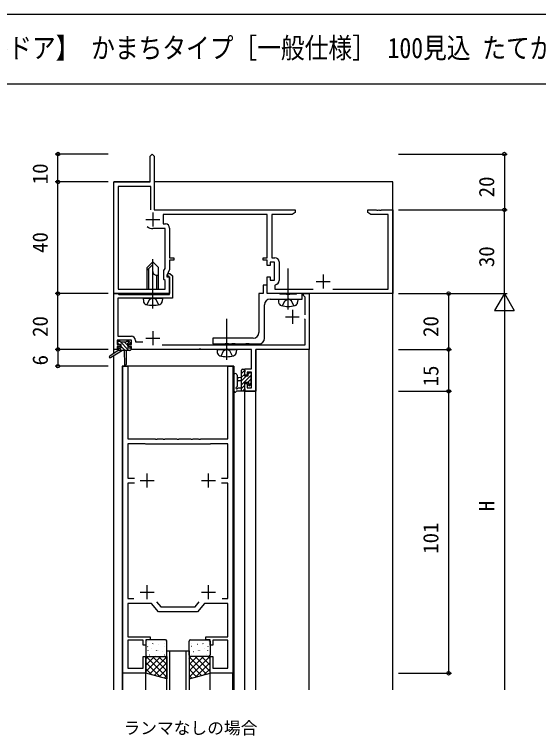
# Model space of a CAD drawing. Units: millimetres, scale not verified. Extents: x -437 to 438, y -344 to 341.
# Drawn here: x -177.3 to 10.6, y 48 to 306.3 of the extents above; entities that cross this region are included whole.
import ezdxf
from ezdxf.enums import TextEntityAlignment as Align

# ---------------------------------------------------------------- set-up
doc = ezdxf.new("R2010")
doc.units = ezdxf.units.MM
doc.header["$LTSCALE"] = 2
for name, color, linetype in [('0-1_USER1', 3, 'Continuous'), ('0-2_YKK_11', 7, 'Continuous'), ('0-3_YKK_12', 2, 'Continuous'), ('0-4_YKK_13', 4, 'Continuous'), ('0-6_YKK_D', 6, 'Continuous'), ('0-7_YKK_ZWAK', 7, 'Continuous')]:
    doc.layers.add(name, color=color, linetype=linetype)
doc.styles.add('ＭＳ ゴシック', font='')
doc.styles.get('ＭＳ ゴシック').set_extended_font_data('MS Gothic')

msp = doc.modelspace()

# ---------------------------------------------------------------- linework, layer by layer
at = {"layer": '0-2_YKK_11'}
for p, q in [((-127.7, 235.3), (-127.7, 230.3)), ((-130.2, 232.8), (-125.2, 232.8)), ((-82.47, 217.63), (-82.47, 210.97)), ((-66.7, 213.1), (-66.7, 208.1)), ((-69.2, 210.6), (-64.2, 210.6)), ((-87.7, 190.3), (-87.7, 202.3)), ((-77.7, 200.5), (-77.7, 195.5)), ((-80.2, 198), (-75.2, 198)), ((-127.7, 192.8), (-127.7, 187.8)), ((-130.2, 190.3), (-125.2, 190.3)), ((-129.7, 136.8), (-129.7, 141.8)), ((-107.7, 136.8), (-107.7, 141.8)), ((-132.2, 139.3), (-127.2, 139.3)), ((-110.2, 139.3), (-105.2, 139.3)), ((-129.7, 96.8), (-129.7, 101.8)), ((-107.7, 96.8), (-107.7, 101.8)), ((-132.2, 99.3), (-127.2, 99.3)), ((-110.2, 99.3), (-105.2, 99.3))]:
    msp.add_line(p, q, dxfattribs=at)
for points in [[(-121.7, 229.73), (-121.7, 219.1), (-120.2, 219.1), (-120.2, 218.3), (-121.7, 218.3), (-121.7, 214.945), (-122.7, 212.8), (-122.7, 212.3), (-121.7, 212.3), (-121.7, 206.3), (-141.7, 206.3), (-141.7, 246.3), (-128.7, 246.3), (-128.7, 255.55), (-127.95, 256.3), (-127.2, 255.55), (-127.2, 236.3), (-76.7, 236.3), (-76.7, 235.3), (-77.791, 234.67), (-85.07, 234.67), (-85.07, 219.13), (-83.97, 219.13)], [(-128.4, 236.3), (-128.4, 244.67), (-140.07, 244.67), (-140.07, 207.93), (-123.33, 207.93), (-123.33, 210.93), (-123.7, 211.3), (-123.7, 214.512), (-123.33, 215.306), (-123.33, 229.6), (-127.7, 229.6)], [(-63.164, 207.93), (-43.33, 207.93), (-43.33, 234.67), (-49.609, 234.67), (-50.7, 235.3), (-50.7, 236.3), (-47.658, 236.3), (-47.475, 236.18), (-46.925, 236.18), (-46.742, 236.3), (-46.658, 236.3), (-46.475, 236.18), (-45.925, 236.18), (-45.742, 236.3), (-41.7, 236.3), (-41.7, 206.3), (-86.7, 206.3), (-86.7, 212.3), (-85.7, 212.3), (-85.7, 211.1), (-84.1, 211.1), (-84.1, 217.5), (-85.7, 217.5), (-85.7, 216.3), (-86.7, 216.3), (-86.7, 218.3), (-88.2, 218.3), (-88.2, 219.1), (-86.7, 219.1), (-86.7, 234.67), (-124, 234.67), (-124, 231.23), (-123.2, 231.23)], [(-140.5, 187.3), (-140.5, 186.3), (-141.7, 186.3), (-141.7, 206.3), (-140.3, 206.3), (-140.106, 206.15), (-139.913, 206), (-121.7, 206), (-121.7, 212.2), (-122, 212.5), (-122.373, 212.5), (-122.512, 212.719), (-122.148, 213.5), (-121.586, 213.5), (-120.7, 212.614), (-120.7, 204.7), (-140.3, 204.7), (-140.3, 191), (-135.4, 191)], [(-85.7, 204.3), (-74.2, 204.3), (-74.2, 206.3), (-76.027, 206.3), (-76.2, 206.2), (-76.373, 206.1), (-78.529, 206.1), (-78.721, 205.957), (-79.679, 205.957), (-79.871, 206.1), (-82.027, 206.1), (-82.2, 206.2), (-82.373, 206.3), (-86.7, 206.3), (-86.7, 209.3), (-88.2, 209.3), (-88.2, 206.3), (-89.7, 206.3), (-89.7, 192.3)], [(-83.745, 209.487), (-84, 209.19), (-84, 207.93), (-70.236, 207.93)], [(-73.1, 198.7), (-73.1, 205), (-73.4, 205.3), (-73.7, 205.6), (-73.7, 206.3), (-71.7, 206.3), (-71.7, 186.3), (-90.8, 186.3), (-90.8, 171.3), (-94.7, 171.3), (-94.7, 174.1), (-93.9, 174.1), (-93.9, 172.5), (-92.3, 172.5), (-92.3, 178.2), (-93.9, 178.2), (-93.9, 177.1), (-94.7, 177.1), (-94.7, 179.4), (-92.3, 179.4), (-92.3, 186.3), (-100.742, 186.3), (-100.925, 186.42), (-101.475, 186.42), (-101.658, 186.3), (-110.342, 186.3), (-110.525, 186.42), (-111.075, 186.42), (-111.258, 186.3), (-135.3, 186.3), (-135.3, 187.3), (-136.4, 187.3), (-136.4, 188.1), (-135.3, 188.1), (-135.3, 189.6), (-140.5, 189.6), (-140.5, 188.1), (-139.4, 188.1), (-139.4, 187.3), (-140.5, 187.3)], [(-124.353, 187.9), (-73.1, 187.9), (-73.1, 197), (-73.4, 197.3)], [(-133.9, 189.5), (-133.9, 189), (-131.312, 189)], [(-91.7, 190.3), (-106.2, 190.3), (-106.2, 188.3), (-101.871, 188.3), (-101.679, 188.443), (-100.721, 188.443), (-100.529, 188.3), (-99.471, 188.3), (-99.279, 188.443), (-98.321, 188.443), (-98.129, 188.3), (-94.471, 188.3), (-94.279, 188.443), (-93.321, 188.443), (-93.129, 188.3), (-89.7, 188.3)], [(-138.4, 70.3), (-138.4, 180.3), (-136.6, 180.3), (-136.6, 154.3), (-126.908, 154.3), (-126.725, 154.18), (-126.175, 154.18), (-125.992, 154.3), (-124.158, 154.3), (-123.975, 154.18), (-123.425, 154.18), (-123.242, 154.3), (-119.158, 154.3), (-118.975, 154.18), (-118.425, 154.18), (-118.242, 154.3), (-114.158, 154.3), (-113.975, 154.18), (-113.425, 154.18), (-113.242, 154.3), (-111.408, 154.3), (-111.225, 154.18), (-110.675, 154.18), (-110.492, 154.3), (-100.8, 154.3), (-100.8, 180.3), (-99, 180.3), (-99, 70.3), (-107.2, 70.3), (-107.2, 76.3), (-106.2, 76.3), (-106.2, 72.1), (-100.8, 72.1), (-100.8, 82.1), (-106.2, 82.1), (-106.2, 80.3), (-107.2, 80.3), (-107.2, 82.3), (-108.7, 82.3), (-108.7, 83.3)], [(-103.129, 140.2), (-100.8, 140.2), (-100.8, 152.5), (-107, 152.5), (-107.2, 152.3), (-130.2, 152.3), (-130.4, 152.5), (-136.6, 152.5), (-136.6, 140.2), (-134.271, 140.2)], [(-134.271, 138.4), (-136.6, 138.4), (-136.6, 97.1), (-134.502, 97.1)], [(-102.898, 97.1), (-100.8, 97.1), (-100.8, 138.4), (-103.129, 138.4)], [(-126.362, 95.889), (-124.861, 94.1), (-112.539, 94.1), (-111.038, 95.889)], [(-108.7, 83.3), (-100.8, 83.3), (-100.8, 95.3), (-109.183, 95.3), (-111.7, 92.3), (-125.7, 92.3), (-128.217, 95.3), (-136.6, 95.3), (-136.6, 83.3), (-128.7, 83.3), (-128.7, 82.3), (-130.2, 82.3), (-130.2, 80.3), (-131.2, 80.3), (-131.2, 82.1), (-136.6, 82.1), (-136.6, 72.1), (-131.2, 72.1), (-131.2, 76.3), (-130.2, 76.3), (-130.2, 70.3), (-138.4, 70.3)]]:
    msp.add_lwpolyline(points, dxfattribs=at)
for centre, radius, start, end in [((-127.7, 232.8), 3.2, 231.63348, 269.99999), ((-123.2, 229.73), 1.5, 0.00001, 89.99999), ((-83.97, 217.63), 1.5, 0.00001, 89.99999), ((-83.97, 210.97), 1.5, 278.62693, 360), ((-85.7, 202.3), 2, 90.00001, 179.99999), ((-91.7, 192.3), 2, 270.00001, 359.99999), ((-135.4, 189.5), 1.5, 0.00001, 89.99999), ((-89.7, 190.3), 2, 270.00001, 359.99999)]:
    msp.add_arc(centre, radius, start, end, dxfattribs=at)
at = {"layer": '0-3_YKK_12'}
for p, q in [((-141.7, 184.83), (-141.7, 246.3)), ((-129, 246.3), (-141.7, 246.3)), ((-41.7, 246.3), (-127.2, 246.3)), ((-41.7, 64.3), (-41.7, 246.3)), ((-140.1, 186.3), (-141.7, 186.3)), ((-92.7, 186.3), (-135.6, 186.3)), ((-90.8, 64.3), (-90.8, 186.3)), ((-71.7, 186.3), (-90.8, 186.3)), ((-71.7, 64.3), (-71.7, 186.3)), ((-141.7, 64.3), (-141.7, 184.033)), ((-138.7, 180.3), (-138.7, 64.3)), ((-98.7, 180.3), (-138.7, 180.3)), ((-98.7, 180.3), (-98.7, 64.3)), ((-94.7, 64.3), (-94.7, 171.3)), ((-94.7, 171.3), (-90.8, 171.3)), ((-121.699, 78.3), (-121.699, 64.3)), ((-115.699, 64.3), (-115.699, 78.3)), ((-138.4, 64.3), (-138.4, 70.3)), ((-130.2, 64.3), (-130.2, 70.3)), ((-107.2, 64.3), (-107.2, 70.3)), ((-99, 64.3), (-99, 70.3))]:
    msp.add_line(p, q, dxfattribs=at)
msp.add_lwpolyline([(-122.699, 64.3), (-122.699, 78.3), (-114.699, 78.3), (-114.699, 64.3)], dxfattribs=at)
at = {"layer": '0-4_YKK_13'}
for p, q in [((-127.7, 200.947), (-127.7, 218.626)), ((-129.7, 214.7), (-127.7, 216.7)), ((-129.1, 207.93), (-129.1, 215.3)), ((-79.2, 200.547), (-79.2, 215.23)), ((-126.3, 212.9), (-125.7, 212.9)), ((-126.3, 207.93), (-126.3, 212.9)), ((-131.2, 204.7), (-131.102, 203.581)), ((-131.2, 204.7), (-124.2, 204.7)), ((-124.2, 204.7), (-124.298, 203.581)), ((-82.7, 204.3), (-82.602, 203.181)), ((-82.7, 204.3), (-75.7, 204.3)), ((-75.7, 204.3), (-75.798, 203.181)), ((-101.2, 182.547), (-101.2, 197.23)), ((-140.3, 188.4), (-140.3, 188.9)), ((-140, 189.2), (-139.5, 189.2)), ((-136.274, 185.9), (-139.574, 189.2)), ((-139.3, 189), (-137.2, 189)), ((-136.702, 187.675), (-138.027, 189)), ((-137, 189.2), (-136.4, 189.2)), ((-135.798, 188.118), (-136.88, 189.2)), ((-136.188, 189.112), (-135.688, 188.612)), ((-139.821, 188.1), (-140.3, 188.579)), ((-140.1, 186.6), (-140.1, 185.9)), ((-138.968, 185.9), (-139.936, 186.868)), ((-139.8, 186.9), (-139.1, 186.9)), ((-137.621, 185.9), (-139.1, 187.379)), ((-136.7, 187.639), (-136.7, 186.9)), ((-136.7, 186.9), (-135.9, 186.9)), ((-135.9, 188.1), (-136.239, 188.1)), ((-135.6, 186.573), (-135.927, 186.9)), ((-135.6, 186.6), (-135.6, 186.2)), ((-104.7, 186.3), (-104.602, 185.181)), ((-104.7, 186.3), (-97.7, 186.3)), ((-97.7, 186.3), (-97.798, 185.181)), ((-140.1, 185.9), (-143.167, 183.849)), ((-138.6, 185.9), (-142.845, 183.343)), ((-135.9, 185.9), (-140.1, 185.9)), ((-138, 185.9), (-137.898, 180.892)), ((-137.198, 185.9), (-137.298, 180.892)), ((-94.7, 178.903), (-95.9, 177.703)), ((-95.9, 171.299), (-95.9, 178.899)), ((-95.6, 179.199), (-95, 179.199)), ((-94.7, 178.899), (-94.7, 178.299)), ((-98.7, 177.026), (-98.7, 171.864)), ((-97.5, 177.026), (-97.497, 173.065)), ((-95.9, 176.199), (-97.044, 176.097)), ((-94.9, 177.356), (-95.9, 176.356)), ((-92.6, 176.962), (-95.9, 173.662)), ((-94.11, 176.799), (-95.9, 175.009)), ((-92.91, 177.999), (-93.5, 177.409)), ((-93.2, 177.999), (-92.7, 177.999)), ((-92.6, 176.999), (-92.6, 174.899)), ((-92.404, 177.158), (-92.559, 177.003)), ((-92.4, 177.699), (-92.4, 177.199)), ((-95.9, 174.999), (-97.044, 175.1)), ((-94.9, 173.315), (-95.9, 172.315)), ((-92.6, 175.615), (-93.579, 174.636)), ((-93.5, 173.599), (-93.5, 173.938)), ((-92.4, 174.468), (-93.444, 173.424)), ((-92.488, 173.886), (-92.988, 173.386)), ((-92.4, 174.699), (-92.4, 174.099)), ((-95, 171.299), (-97.68, 171.299)), ((-97.08, 172.499), (-95.9, 172.499)), ((-94.7, 172.168), (-95.569, 171.299)), ((-94.7, 172.199), (-94.7, 171.599)), ((-130.199, 81.8), (-130.199, 76.8)), ((-129.755, 81.736), (-129.711, 81.76)), ((-123.199, 82.3), (-129.699, 82.3)), ((-127.73, 81.002), (-127.686, 81.026)), ((-127.416, 80.582), (-127.41, 80.59)), ((-125.654, 80.57), (-125.61, 80.594)), ((-123.422, 81.028), (-123.415, 81.035)), ((-122.986, 82.027), (-122.942, 82.051)), ((-122.699, 76.8), (-122.699, 81.8)), ((-114.7, 76.8), (-114.7, 81.8)), ((-114.413, 82.027), (-114.457, 82.051)), ((-114.2, 82.3), (-107.7, 82.3)), ((-113.977, 81.028), (-113.984, 81.035)), ((-111.745, 80.57), (-111.789, 80.594)), ((-109.983, 80.582), (-109.989, 80.59)), ((-109.669, 81.002), (-109.713, 81.026)), ((-107.644, 81.736), (-107.688, 81.76)), ((-107.2, 81.8), (-107.2, 76.8)), ((-129.563, 79.792), (-129.516, 79.88)), ((-129.391, 78.377), (-129.385, 78.385)), ((-128.321, 79.112), (-128.278, 79.136)), ((-126.673, 78.267), (-126.627, 78.355)), ((-126.297, 78.378), (-126.253, 78.402)), ((-125.63, 78.562), (-125.624, 78.57)), ((-124.22, 77.946), (-124.176, 77.97)), ((-123.629, 79.836), (-123.585, 79.86)), ((-113.77, 79.836), (-113.814, 79.86)), ((-113.179, 77.946), (-113.223, 77.97)), ((-111.769, 78.562), (-111.775, 78.57)), ((-111.102, 78.378), (-111.146, 78.402)), ((-110.726, 78.267), (-110.772, 78.355)), ((-109.078, 79.112), (-109.122, 79.136)), ((-108.008, 78.377), (-108.015, 78.385)), ((-107.836, 79.792), (-107.883, 79.88)), ((-130.199, 75.456), (-129.355, 76.3)), ((-130.199, 73.211), (-127.11, 76.3)), ((-130.199, 70.966), (-124.865, 76.3)), ((-122.699, 68.898), (-130.101, 76.3)), ((-129.699, 76.3), (-123.199, 76.3)), ((-128.964, 76.921), (-128.921, 76.945)), ((-128.952, 69.967), (-122.699, 76.221)), ((-122.699, 71.143), (-127.856, 76.3)), ((-127.572, 76.395), (-127.565, 76.402)), ((-126.888, 76.488), (-126.844, 76.512)), ((-122.699, 73.388), (-125.611, 76.3)), ((-123.578, 76.84), (-123.571, 76.848)), ((-122.699, 75.633), (-123.366, 76.3)), ((-114.7, 75.633), (-114.033, 76.3)), ((-114.7, 73.388), (-111.788, 76.3)), ((-114.7, 71.143), (-109.543, 76.3)), ((-114.7, 68.898), (-107.298, 76.3)), ((-108.447, 69.967), (-114.7, 76.221)), ((-107.7, 76.3), (-114.2, 76.3)), ((-113.822, 76.84), (-113.828, 76.848)), ((-107.2, 70.966), (-112.534, 76.3)), ((-110.511, 76.488), (-110.555, 76.512)), ((-107.2, 73.211), (-110.289, 76.3)), ((-109.827, 76.395), (-109.834, 76.402)), ((-108.435, 76.921), (-108.478, 76.945)), ((-107.2, 75.456), (-108.044, 76.3)), ((-124.945, 68.899), (-130.199, 74.153)), ((-127.18, 69.495), (-122.699, 73.976)), ((-110.219, 69.495), (-114.7, 73.976)), ((-112.454, 68.899), (-107.2, 74.153)), ((-128.006, 69.715), (-130.199, 71.908)), ((-125.407, 69.022), (-122.699, 71.73)), ((-111.992, 69.022), (-114.7, 71.73)), ((-109.393, 69.715), (-107.2, 71.908)), ((-123.635, 68.55), (-122.699, 69.485)), ((-113.764, 68.55), (-114.7, 69.485))]:
    msp.add_line(p, q, dxfattribs=at)
for points in [[(-129.7, 207.93), (-129.7, 215.7), (-127.7, 217.7)], [(-125.7, 207.93), (-125.7, 215.7), (-127.7, 217.7)], [(-129.75, 202.337), (-128.845, 204.152), (-127.7, 204.761)], [(-125.65, 202.337), (-126.555, 204.152), (-127.7, 204.761)], [(-81.25, 201.937), (-80.345, 203.752), (-79.2, 204.361)], [(-77.15, 201.937), (-78.055, 203.752), (-79.2, 204.361)], [(-139.1, 186.9), (-139.1, 188.1), (-140, 188.1)], [(-103.25, 183.937), (-102.345, 185.752), (-101.2, 186.361)], [(-99.15, 183.937), (-100.055, 185.752), (-101.2, 186.361)], [(-94.9, 178.099), (-94.9, 176.799), (-93.5, 176.799), (-93.5, 177.699)], [(-93.961, 174.399), (-94.9, 174.399), (-94.9, 172.399)]]:
    msp.add_lwpolyline(points, dxfattribs=at)
for points in [[(-122.699, 68.3), (-130.199, 70.3), (-130.199, 76.3), (-122.699, 76.3)], [(-114.7, 68.3), (-107.2, 70.3), (-107.2, 76.3), (-114.7, 76.3)]]:
    msp.add_lwpolyline(points, close=True, dxfattribs=at)
for centre, radius, start, end in [((-126.367, 214.232), 1.333, 180, 272.86598), ((-129.807, 203.694), 1.3, 185, 254.11915), ((-127.7, 211.1), 9, 254.11915, 285.88085), ((-125.593, 203.694), 1.3, 285.88085, 355), ((-81.307, 203.294), 1.3, 185, 254.11915), ((-79.2, 210.7), 9, 254.11915, 285.88085), ((-77.093, 203.294), 1.3, 285.88085, 355), ((-140, 188.9), 0.3, 90, 180), ((-139.5, 189), 0.2, 0, 90), ((-137, 189), 0.2, 90, 180), ((-136.4, 188.9), 0.3, 45, 90), ((-135.9, 188.4), 0.3, 270, 45), ((-140, 188.4), 0.3, 180, 270), ((-139.8, 186.6), 0.3, 90, 180), ((-136.7, 188.1), 0.25, 33.05573, 236.94427), ((-137, 187.639), 0.3, 0, 56.94427), ((-136.239, 188.4), 0.3, 213.05573, 270), ((-135.9, 186.6), 0.3, 0, 90), ((-135.9, 186.2), 0.3, 270, 0), ((-143, 183.6), 0.3, 123.76905, 301.06147), ((-103.307, 185.294), 1.3, 185, 254.11915), ((-101.2, 192.7), 9, 254.11915, 285.88085), ((-99.093, 185.294), 1.3, 285.88085, 355), ((-137.598, 180.898), 0.3, 181.16963, 358.85539), ((-95.6, 178.899), 0.3, 90, 180), ((-95, 178.899), 0.3, 0, 90), ((-94.9, 178.299), 0.2, 270, 0), ((-98.1, 177.026), 0.6, 0.04023, 180.04023), ((-97, 175.599), 0.5, 95.09207, 264.90793), ((-93.2, 177.699), 0.3, 90, 180), ((-92.7, 177.699), 0.3, 0, 90), ((-92.6, 177.199), 0.2, 270, 0), ((-93.961, 174.699), 0.3, 270, 326.94427), ((-93.5, 174.399), 0.25, 303.05573, 146.94427), ((-93.2, 173.938), 0.3, 123.05573, 180), ((-93.2, 173.599), 0.3, 180, 315), ((-92.6, 174.699), 0.2, 0, 90), ((-92.7, 174.099), 0.3, 315, 0), ((-98.4, 171.864), 0.3, 180, 229.47122), ((-98.79, 171.408), 0.3, 349.47122, 49.47122), ((-98.2, 171.299), 0.3, 169.47122, 330), ((-97.68, 170.999), 0.3, 90, 150), ((-97.6, 172.499), 0.3, 109.18976, 330), ((-97.797, 173.065), 0.3, 289.18976, 0.04023), ((-97.08, 172.199), 0.3, 90, 150), ((-95, 171.599), 0.3, 270, 0), ((-94.9, 172.199), 0.2, 360, 90), ((-129.699, 81.8), 0.5, 90, 180), ((-123.199, 81.8), 0.5, 0, 90), ((-114.2, 81.8), 0.5, 90, 180), ((-107.7, 81.8), 0.5, 0, 90), ((-129.699, 76.8), 0.5, 180, 270), ((-123.199, 76.8), 0.5, 270, 0), ((-114.2, 76.8), 0.5, 180, 270), ((-107.7, 76.8), 0.5, 270, 0)]:
    msp.add_arc(centre, radius, start, end, dxfattribs=at)
at = {"layer": '0-6_YKK_D'}
for p, q in [((-143.7, 256.3), (-162.7, 256.3)), ((-161.7, 246.3), (-161.7, 256.3)), ((-39.7, 256.3), (-0.7, 256.3)), ((-1.7, 256.3), (-1.7, 236.3)), ((-143.7, 246.3), (-162.7, 246.3)), ((-143.7, 246.3), (-162.7, 246.3)), ((-161.7, 206.3), (-161.7, 246.3)), ((-39.7, 236.3), (-0.7, 236.3)), ((-39.7, 236.3), (-0.7, 236.3)), ((-1.7, 206.3), (-1.7, 236.3)), ((-143.7, 206.3), (-162.7, 206.3)), ((-143.7, 206.3), (-162.7, 206.3)), ((-161.7, 186.3), (-161.7, 206.3)), ((-39.7, 206.3), (-20.7, 206.3)), ((-39.7, 206.3), (-0.7, 206.3)), ((-39.7, 206.3), (-0.7, 206.3)), ((-21.7, 206.3), (-21.7, 186.3)), ((-1.7, 206.3), (-5.2, 200.238)), ((-1.7, 206.3), (1.8, 200.238)), ((-1.7, 206.3), (-1.7, 194.176)), ((-5.2, 200.238), (1.8, 200.238)), ((-1.7, 199.3), (-1.7, 64.3)), ((-143.7, 186.3), (-162.7, 186.3)), ((-143.7, 186.3), (-162.7, 186.3)), ((-161.7, 186.3), (-161.7, 180.3)), ((-39.7, 186.3), (-20.7, 186.3)), ((-39.7, 186.3), (-20.7, 186.3)), ((-21.7, 186.3), (-21.7, 171.3)), ((-143.7, 180.3), (-162.7, 180.3)), ((-39.7, 171.3), (-20.7, 171.3)), ((-39.7, 171.3), (-20.7, 171.3)), ((-21.7, 171.3), (-21.7, 70.3)), ((-39.7, 70.3), (-20.7, 70.3))]:
    msp.add_line(p, q, dxfattribs=at)
for centre in [(-161.7, 256.3), (-1.7, 256.3), (-161.7, 246.3), (-161.7, 246.3), (-1.7, 236.3), (-1.7, 236.3), (-161.7, 206.3), (-161.7, 206.3), (-21.7, 206.3), (-161.7, 186.3), (-161.7, 186.3), (-21.7, 186.3), (-21.7, 186.3), (-161.7, 180.3), (-21.7, 171.3), (-21.7, 171.3), (-21.7, 70.3)]:
    msp.add_circle(centre, 0.637, dxfattribs=at)
at = {"layer": '0-7_YKK_ZWAK'}
for p, q in [((438.3, 306.3), (-436.7, 306.3)), ((438.3, 281.3), (-436.7, 281.3))]:
    msp.add_line(p, q, dxfattribs=at)

# ---------------------------------------------------------------- texts
at = {"layer": '0-1_USER1', "style": 'ＭＳ ゴシック', "width": 0.85}
msp.add_text('片開きドア／両開きドア【丁番ドア】 かまちタイプ［一般仕様］ 100見込 たてかまち100㎜見付 枠：23㎜溝幅 障子：23㎜溝幅', height=7.331, dxfattribs=at).set_placement((-298.526, 288.431), align=Align.BOTTOM_LEFT)
at = {"layer": '0-1_USER1', "style": 'ＭＳ ゴシック'}
msp.add_text('ランマなしの場合', height=4.399, dxfattribs=at).set_placement((-138.217, 47.152), align=Align.BOTTOM_LEFT)
at = {"layer": '0-6_YKK_D', "style": 'ＭＳ ゴシック'}
for s, p in [('10', (-163.7, 245.462)), ('20', (-3.7, 240.76)), ('40', (-163.7, 220.845)), ('30', (-3.7, 215.76)), ('20', (-163.7, 190.76)), ('20', (-23.7, 190.76)), ('6', (-163.7, 180.573)), ('15', (-23.7, 173.047)), ('H', (-3.7, 128.306)), ('101', (-23.7, 113.066))]:
    msp.add_text(s, height=5.499, rotation=90, dxfattribs=at).set_placement(p, align=Align.BOTTOM_LEFT)

doc.saveas('drawing.dxf')
